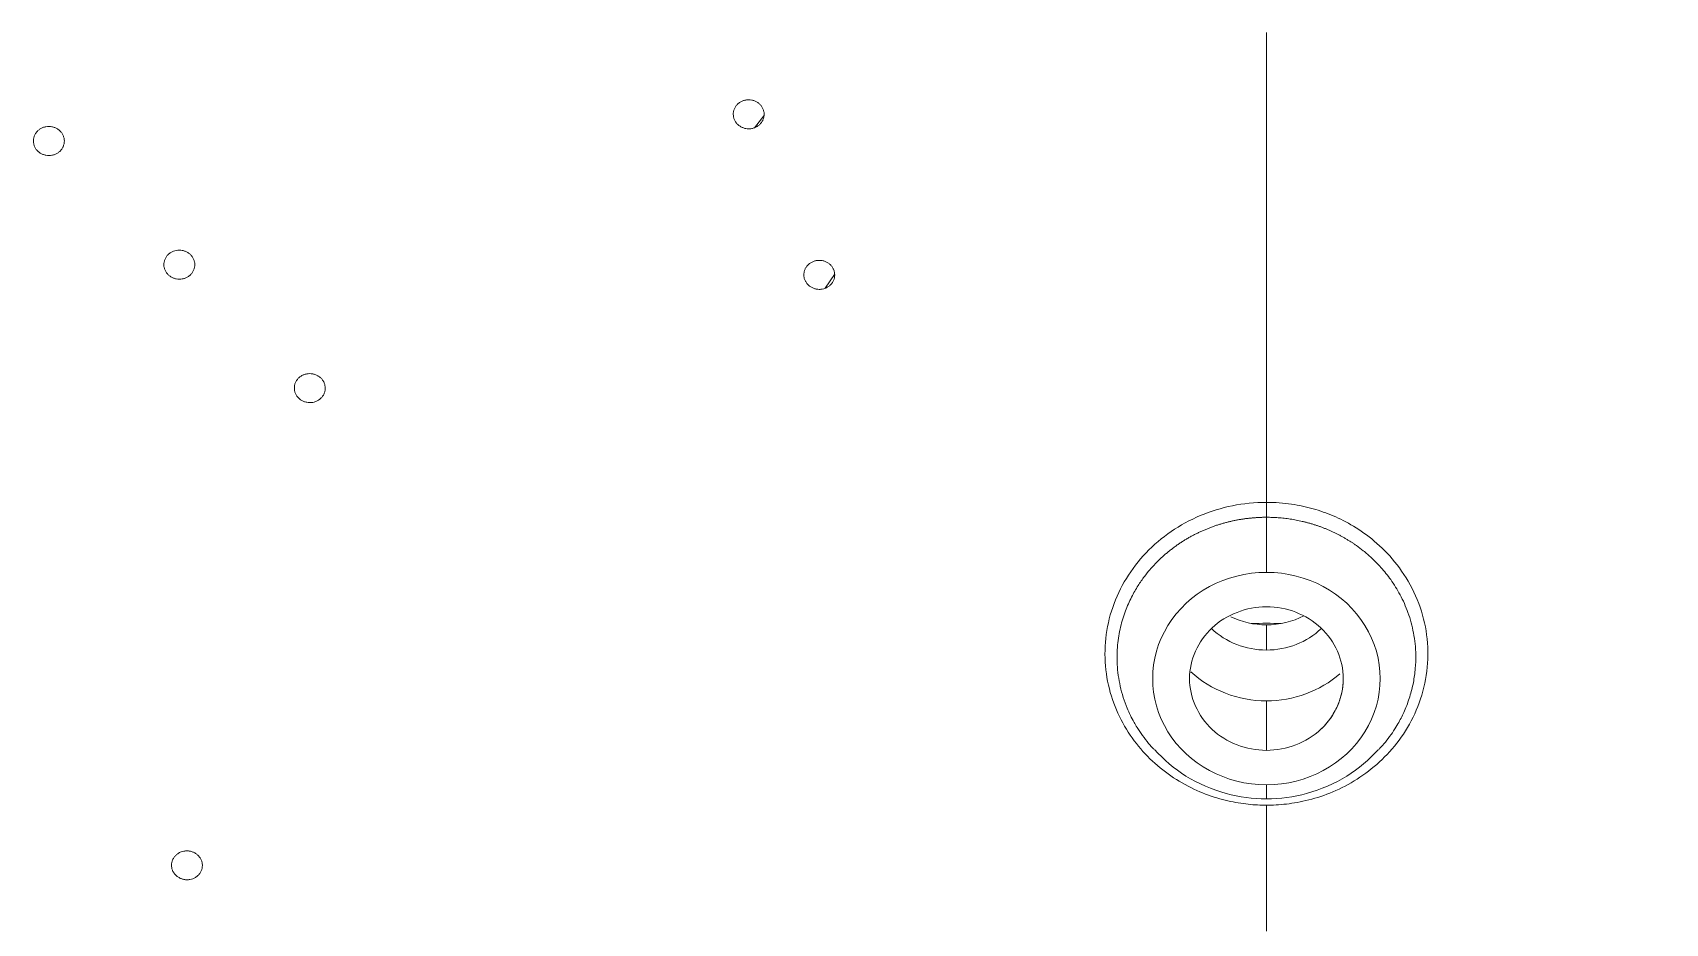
# Model space of a CAD drawing. Extents: x 1168 to 2296, y 0 to 827.
# Drawn here: x 1676.62 to 1703.17, y 543.86 to 558.34 of the extents above; entities that cross this region are included whole.
import ezdxf

# ---------------------------------------------------------------- set-up
doc = ezdxf.new("R2010")
doc.units = 0
doc.header["$LTSCALE"] = 10
doc.header["$MEASUREMENT"] = 0
doc.layers.add('1', color=7, linetype='CONTINUOUS')

msp = doc.modelspace()

# ---------------------------------------------------------------- linework, layer by layer
at = {"layer": '1', "color": 7, "linetype": 'Continuous', "lineweight": 13}
for p, q in [((1696.685, 550.702), (1696.685, 558.339)), ((1696.685, 548.3), (1696.685, 548.711)), ((1696.685, 543.857), (1696.685, 545.778)), ((1696.685, 543.728), (1696.685, 543.857))]:
    msp.add_line(p, q, dxfattribs=at)
at = {"layer": '1', "color": 7, "linetype": 'Continuous', "lineweight": 18}
for p, q in [((1688.362, 556.793), (1688.514, 556.989)), ((1689.51, 554.182), (1689.662, 554.405)), ((1696.685, 550.459), (1696.685, 550.702)), ((1696.685, 549.564), (1696.685, 550.459)), ((1696.685, 546.67), (1696.685, 547.474)), ((1696.685, 546.11), (1696.685, 545.88))]:
    msp.add_line(p, q, dxfattribs=at)
for centre, major_axis, start_param, end_param in [((1696.685, 538.042), (57.67, 0), 5.498085, 8.635877), ((1696.685, 538.026), (57.518, 0), 5.498085, 10.209879), ((1696.685, 547.837), (1.85, 0), 1.570796, 4.712389), ((1696.685, 547.837), (-1.85, 0), 1.570796, 4.712389), ((1696.685, 549.897), (-1.271, 0), 1.095631, 1.570796), ((1696.685, 547.837), (-1.25, 0), 3.926991, 4.712389), ((1696.685, 549.897), (-1.271, 0), 1.570796, 2.070457), ((1696.685, 549.467), (-1.25, 0), 0.775728, 1.570796), ((1696.685, 540.954), (-8.335, 0), 4.68342, 4.741358), ((1696.685, 549.467), (-1.25, 0), 1.570796, 2.368123), ((1696.685, 547.837), (-1.25, 0), 3.141593, 3.926991), ((1696.685, 547.837), (-1.25, 0), 2.356195, 3.141593)]:
    msp.add_ellipse(centre, major_axis=major_axis, ratio=0.93358, start_param=start_param, end_param=end_param, dxfattribs=at)
at = {"layer": '1', "color": 7, "linetype": 'Continuous', "lineweight": 13}
for centre, major_axis, start_param, end_param in [((1696.685, 537.844), (57.048, 0), 5.498085, 10.209879), ((1696.685, 537.824), (56.129, 0), 5.397226, 10.310738), ((1696.685, 537.907), (55.427, 0), 5.397283, 10.31068), ((1696.685, 538.436), (-51, 0), 4.712389, 7.625054), ((1696.685, 538.436), (-51, 0), 1.799723, 4.712389)]:
    msp.add_ellipse(centre, major_axis=major_axis, ratio=0.93358, start_param=start_param, end_param=end_param, dxfattribs=at)
at = {"layer": '1', "color": 7, "linetype": 'Continuous', "lineweight": 18}
for points, knots in [([(1637.796, 552.575), (1638.053, 554.279), (1638.756, 557.76), (1640.08, 562.037), (1641.095, 564.594), (1641.816, 566.282), (1642.199, 567.117), (1644.224, 571.249), (1646.684, 575.194), (1649.629, 578.813), (1650.844, 580.232), (1651.471, 580.928), (1653.404, 582.971), (1656.126, 585.576), (1659.852, 588.507), (1662.218, 590.106), (1663.822, 591.135), (1664.638, 591.63), (1668.781, 594.015), (1673.175, 596.018), (1677.777, 597.499), (1679.632, 598.049), (1680.567, 598.302), (1683.39, 598.998), (1687.204, 599.752), (1692.046, 600.255), (1694.965, 600.357), (1696.911, 600.38), (1697.885, 600.369), (1702.748, 600.202), (1707.594, 599.588), (1712.301, 598.432), (1714.171, 597.926), (1715.099, 597.652), (1717.86, 596.765), (1721.479, 595.414), (1725.805, 593.32), (1728.292, 591.89), (1729.924, 590.9), (1730.726, 590.386), (1734.67, 587.724), (1738.333, 584.7), (1741.559, 581.296), (1742.812, 579.906), (1743.421, 579.196), (1745.188, 577.026), (1747.393, 574.025), (1749.743, 570.04), (1750.96, 567.561), (1751.726, 565.891), (1752.088, 565.047), (1753.782, 560.788), (1754.879, 556.898), (1755.518, 552.941), (1755.573, 552.576)], [0, 0, 0, 0, 0.032488, 0.066794, 0.083947, 0.083947, 0.1011, 0.1011, 0.169711, 0.186864, 0.186864, 0.204017, 0.204017, 0.238323, 0.272629, 0.289782, 0.289782, 0.306935, 0.306935, 0.375547, 0.3927, 0.3927, 0.409853, 0.409853, 0.444159, 0.478464, 0.495617, 0.495617, 0.51277, 0.51277, 0.581382, 0.598535, 0.598535, 0.615688, 0.615688, 0.649994, 0.6843, 0.701453, 0.701453, 0.718606, 0.718606, 0.787218, 0.804371, 0.804371, 0.821524, 0.821524, 0.855829, 0.890135, 0.907288, 0.907288, 0.924441, 0.924441, 0.993053, 1, 1, 1, 1]), ([(1755.422, 553.477), (1755.408, 553.561), (1755.286, 554.253), (1755.003, 555.709), (1754.47, 557.983), (1753.715, 560.637), (1752.727, 563.495), (1751.531, 566.391), (1749.707, 570.162), (1747.007, 574.69), (1743.786, 578.911), (1740.919, 582.068), (1738.642, 584.309), (1736.346, 586.331), (1734.178, 588.053), (1732.285, 589.427), (1730.721, 590.48), (1729.512, 591.245), (1728.564, 591.818), (1727.641, 592.357), (1726.496, 592.997), (1724.99, 593.791), (1722.671, 594.922), (1719.494, 596.282), (1715.415, 597.715), (1710.884, 598.946), (1705.91, 599.889), (1701.243, 600.381), (1697.006, 600.525), (1693.293, 600.438), (1689.526, 600.124), (1685.521, 599.546), (1681.536, 598.703), (1677.757, 597.633), (1674.712, 596.575), (1672.323, 595.618), (1670.513, 594.818), (1669.043, 594.117), (1667.739, 593.457), (1666.431, 592.755), (1664.964, 591.92), (1663.151, 590.814), (1660.916, 589.325), (1658.264, 587.355), (1655.341, 584.896), (1652.23, 581.883), (1649.121, 578.343), (1646.258, 574.444), (1643.809, 570.417), (1641.818, 566.422), (1640.247, 562.506), (1639.056, 558.71), (1638.29, 555.519), (1637.965, 553.593), (1637.864, 552.894)], [0, 0, 0, 0, 0.001588, 0.013126, 0.027789, 0.04558, 0.065218, 0.084873, 0.104532, 0.143846, 0.183174, 0.202849, 0.222528, 0.241892, 0.258858, 0.273049, 0.284465, 0.293107, 0.298976, 0.304539, 0.312444, 0.322691, 0.335281, 0.358941, 0.384767, 0.412706, 0.442761, 0.474929, 0.496111, 0.51812, 0.540956, 0.563325, 0.590147, 0.613541, 0.633505, 0.647888, 0.659751, 0.669092, 0.677224, 0.686109, 0.695892, 0.707751, 0.724579, 0.744632, 0.76791, 0.794412, 0.824139, 0.854874, 0.884154, 0.911977, 0.938344, 0.963257, 0.986713, 1, 1, 1, 1]), ([(1688.362, 556.793), (1688.346, 556.787), (1688.331, 556.783), (1688.307, 556.778), (1688.298, 556.777), (1688.282, 556.776), (1688.274, 556.776), (1688.249, 556.776), (1688.233, 556.777), (1688.2, 556.783), (1688.184, 556.788), (1688.154, 556.8), (1688.14, 556.807), (1688.119, 556.82), (1688.113, 556.825), (1688.1, 556.835), (1688.088, 556.845), (1688.077, 556.856), (1688.066, 556.868), (1688.061, 556.875), (1688.047, 556.894), (1688.04, 556.908), (1688.03, 556.929), (1688.028, 556.936), (1688.023, 556.951), (1688.021, 556.959), (1688.016, 556.981), (1688.015, 556.997), (1688.015, 557.02), (1688.015, 557.028), (1688.016, 557.043), (1688.018, 557.051), (1688.022, 557.074), (1688.027, 557.088), (1688.036, 557.11), (1688.04, 557.117), (1688.048, 557.13), (1688.056, 557.144), (1688.066, 557.156), (1688.077, 557.168), (1688.082, 557.174), (1688.1, 557.19), (1688.112, 557.2), (1688.139, 557.217), (1688.154, 557.225), (1688.169, 557.23)], [0, 0, 0, 0, 0.0625, 0.0625, 0.09375, 0.09375, 0.125, 0.125, 0.1875, 0.1875, 0.25, 0.25, 0.3125, 0.3125, 0.34375, 0.34375, 0.375, 0.40625, 0.40625, 0.4375, 0.4375, 0.5, 0.5, 0.53125, 0.53125, 0.5625, 0.5625, 0.625, 0.625, 0.65625, 0.65625, 0.6875, 0.6875, 0.75, 0.75, 0.78125, 0.78125, 0.8125, 0.84375, 0.84375, 0.875, 0.875, 0.9375, 0.9375, 1, 1, 1, 1]), ([(1688.169, 557.23), (1688.185, 557.236), (1688.2, 557.241), (1688.225, 557.245), (1688.233, 557.246), (1688.249, 557.248), (1688.257, 557.248), (1688.282, 557.248), (1688.298, 557.246), (1688.331, 557.24), (1688.347, 557.236), (1688.377, 557.224), (1688.391, 557.217), (1688.412, 557.204), (1688.418, 557.199), (1688.431, 557.189), (1688.443, 557.179), (1688.454, 557.167), (1688.465, 557.155), (1688.47, 557.149), (1688.484, 557.13), (1688.491, 557.116), (1688.501, 557.095), (1688.504, 557.087), (1688.508, 557.072), (1688.51, 557.065), (1688.515, 557.042), (1688.517, 557.027), (1688.517, 557.003), (1688.516, 556.996), (1688.515, 556.98), (1688.513, 556.973), (1688.509, 556.95), (1688.504, 556.935), (1688.495, 556.914), (1688.491, 556.907), (1688.483, 556.893), (1688.475, 556.88), (1688.465, 556.868), (1688.455, 556.856), (1688.449, 556.85), (1688.431, 556.833), (1688.419, 556.824), (1688.392, 556.806), (1688.377, 556.799), (1688.362, 556.793)], [0, 0, 0, 0, 0.0625, 0.0625, 0.09375, 0.09375, 0.125, 0.125, 0.1875, 0.1875, 0.25, 0.25, 0.3125, 0.3125, 0.34375, 0.34375, 0.375, 0.40625, 0.40625, 0.4375, 0.4375, 0.5, 0.5, 0.53125, 0.53125, 0.5625, 0.5625, 0.625, 0.625, 0.65625, 0.65625, 0.6875, 0.6875, 0.75, 0.75, 0.78125, 0.78125, 0.8125, 0.84375, 0.84375, 0.875, 0.875, 0.9375, 0.9375, 1, 1, 1, 1]), ([(1676.707, 556.746), (1676.719, 556.757), (1676.732, 556.766), (1676.752, 556.779), (1676.759, 556.783), (1676.774, 556.79), (1676.781, 556.793), (1676.804, 556.802), (1676.82, 556.806), (1676.852, 556.812), (1676.869, 556.814), (1676.902, 556.814), (1676.918, 556.812), (1676.942, 556.807), (1676.95, 556.805), (1676.966, 556.801), (1676.981, 556.795), (1676.996, 556.789), (1677.011, 556.781), (1677.018, 556.777), (1677.039, 556.764), (1677.051, 556.754), (1677.069, 556.738), (1677.074, 556.732), (1677.085, 556.72), (1677.09, 556.714), (1677.103, 556.694), (1677.111, 556.681), (1677.12, 556.659), (1677.123, 556.652), (1677.128, 556.637), (1677.13, 556.629), (1677.135, 556.607), (1677.137, 556.591), (1677.137, 556.568), (1677.136, 556.56), (1677.135, 556.545), (1677.132, 556.529), (1677.128, 556.514), (1677.123, 556.5), (1677.12, 556.492), (1677.111, 556.471), (1677.103, 556.457), (1677.085, 556.432), (1677.075, 556.419), (1677.063, 556.408)], [0, 0, 0, 0, 0.0625, 0.0625, 0.09375, 0.09375, 0.125, 0.125, 0.1875, 0.1875, 0.25, 0.25, 0.3125, 0.3125, 0.34375, 0.34375, 0.375, 0.40625, 0.40625, 0.4375, 0.4375, 0.5, 0.5, 0.53125, 0.53125, 0.5625, 0.5625, 0.625, 0.625, 0.65625, 0.65625, 0.6875, 0.6875, 0.75, 0.75, 0.78125, 0.78125, 0.8125, 0.84375, 0.84375, 0.875, 0.875, 0.9375, 0.9375, 1, 1, 1, 1]), ([(1677.063, 556.408), (1677.051, 556.398), (1677.038, 556.388), (1677.018, 556.375), (1677.011, 556.371), (1676.996, 556.364), (1676.989, 556.361), (1676.966, 556.352), (1676.95, 556.348), (1676.918, 556.342), (1676.901, 556.34), (1676.869, 556.34), (1676.852, 556.342), (1676.828, 556.347), (1676.82, 556.349), (1676.804, 556.354), (1676.789, 556.359), (1676.774, 556.366), (1676.759, 556.373), (1676.752, 556.377), (1676.731, 556.39), (1676.719, 556.4), (1676.701, 556.416), (1676.696, 556.422), (1676.685, 556.434), (1676.68, 556.44), (1676.667, 556.46), (1676.659, 556.474), (1676.65, 556.495), (1676.647, 556.503), (1676.642, 556.517), (1676.64, 556.525), (1676.635, 556.548), (1676.633, 556.563), (1676.633, 556.586), (1676.634, 556.594), (1676.636, 556.61), (1676.638, 556.625), (1676.642, 556.64), (1676.647, 556.655), (1676.65, 556.662), (1676.659, 556.683), (1676.667, 556.697), (1676.685, 556.723), (1676.696, 556.735), (1676.707, 556.746)], [0, 0, 0, 0, 0.0625, 0.0625, 0.09375, 0.09375, 0.125, 0.125, 0.1875, 0.1875, 0.25, 0.25, 0.3125, 0.3125, 0.34375, 0.34375, 0.375, 0.40625, 0.40625, 0.4375, 0.4375, 0.5, 0.5, 0.53125, 0.53125, 0.5625, 0.5625, 0.625, 0.625, 0.65625, 0.65625, 0.6875, 0.6875, 0.75, 0.75, 0.78125, 0.78125, 0.8125, 0.84375, 0.84375, 0.875, 0.875, 0.9375, 0.9375, 1, 1, 1, 1]), ([(1679.184, 554.398), (1679.172, 554.387), (1679.16, 554.378), (1679.139, 554.365), (1679.132, 554.361), (1679.118, 554.354), (1679.11, 554.351), (1679.087, 554.342), (1679.072, 554.337), (1679.039, 554.332), (1679.023, 554.33), (1678.99, 554.33), (1678.974, 554.332), (1678.949, 554.337), (1678.941, 554.339), (1678.926, 554.343), (1678.91, 554.349), (1678.895, 554.355), (1678.881, 554.363), (1678.874, 554.367), (1678.853, 554.38), (1678.84, 554.389), (1678.823, 554.406), (1678.817, 554.411), (1678.807, 554.424), (1678.802, 554.43), (1678.788, 554.449), (1678.781, 554.463), (1678.771, 554.485), (1678.768, 554.492), (1678.764, 554.507), (1678.762, 554.514), (1678.757, 554.537), (1678.755, 554.552), (1678.755, 554.576), (1678.755, 554.583), (1678.757, 554.599), (1678.76, 554.614), (1678.764, 554.629), (1678.768, 554.644), (1678.771, 554.651), (1678.781, 554.672), (1678.788, 554.686), (1678.807, 554.712), (1678.817, 554.724), (1678.829, 554.735)], [0, 0, 0, 0, 0.0625, 0.0625, 0.09375, 0.09375, 0.125, 0.125, 0.1875, 0.1875, 0.25, 0.25, 0.3125, 0.3125, 0.34375, 0.34375, 0.375, 0.40625, 0.40625, 0.4375, 0.4375, 0.5, 0.5, 0.53125, 0.53125, 0.5625, 0.5625, 0.625, 0.625, 0.65625, 0.65625, 0.6875, 0.6875, 0.75, 0.75, 0.78125, 0.78125, 0.8125, 0.84375, 0.84375, 0.875, 0.875, 0.9375, 0.9375, 1, 1, 1, 1]), ([(1678.829, 554.735), (1678.841, 554.746), (1678.853, 554.755), (1678.874, 554.768), (1678.881, 554.772), (1678.895, 554.779), (1678.903, 554.782), (1678.926, 554.791), (1678.941, 554.795), (1678.974, 554.801), (1678.99, 554.803), (1679.023, 554.803), (1679.039, 554.801), (1679.063, 554.796), (1679.071, 554.794), (1679.087, 554.79), (1679.103, 554.784), (1679.118, 554.778), (1679.132, 554.77), (1679.139, 554.766), (1679.16, 554.753), (1679.173, 554.744), (1679.19, 554.727), (1679.195, 554.721), (1679.206, 554.709), (1679.211, 554.703), (1679.224, 554.684), (1679.232, 554.67), (1679.242, 554.648), (1679.244, 554.641), (1679.249, 554.626), (1679.251, 554.619), (1679.256, 554.596), (1679.258, 554.581), (1679.258, 554.557), (1679.257, 554.55), (1679.256, 554.534), (1679.253, 554.519), (1679.249, 554.504), (1679.244, 554.489), (1679.242, 554.482), (1679.232, 554.461), (1679.224, 554.447), (1679.206, 554.421), (1679.196, 554.409), (1679.184, 554.398)], [0, 0, 0, 0, 0.0625, 0.0625, 0.09375, 0.09375, 0.125, 0.125, 0.1875, 0.1875, 0.25, 0.25, 0.3125, 0.3125, 0.34375, 0.34375, 0.375, 0.40625, 0.40625, 0.4375, 0.4375, 0.5, 0.5, 0.53125, 0.53125, 0.5625, 0.5625, 0.625, 0.625, 0.65625, 0.65625, 0.6875, 0.6875, 0.75, 0.75, 0.78125, 0.78125, 0.8125, 0.84375, 0.84375, 0.875, 0.875, 0.9375, 0.9375, 1, 1, 1, 1]), ([(1689.51, 554.182), (1689.494, 554.177), (1689.479, 554.172), (1689.455, 554.168), (1689.446, 554.167), (1689.43, 554.165), (1689.422, 554.165), (1689.397, 554.165), (1689.381, 554.167), (1689.349, 554.173), (1689.333, 554.177), (1689.302, 554.189), (1689.288, 554.196), (1689.268, 554.209), (1689.261, 554.214), (1689.248, 554.224), (1689.236, 554.234), (1689.225, 554.246), (1689.215, 554.258), (1689.21, 554.264), (1689.196, 554.283), (1689.188, 554.297), (1689.179, 554.318), (1689.176, 554.325), (1689.171, 554.34), (1689.169, 554.348), (1689.164, 554.37), (1689.163, 554.386), (1689.163, 554.409), (1689.163, 554.417), (1689.165, 554.432), (1689.166, 554.44), (1689.171, 554.462), (1689.175, 554.477), (1689.185, 554.499), (1689.188, 554.506), (1689.196, 554.519), (1689.205, 554.532), (1689.214, 554.545), (1689.225, 554.557), (1689.23, 554.562), (1689.248, 554.579), (1689.26, 554.589), (1689.288, 554.606), (1689.302, 554.613), (1689.318, 554.619)], [0, 0, 0, 0, 0.0625, 0.0625, 0.09375, 0.09375, 0.125, 0.125, 0.1875, 0.1875, 0.25, 0.25, 0.3125, 0.3125, 0.34375, 0.34375, 0.375, 0.40625, 0.40625, 0.4375, 0.4375, 0.5, 0.5, 0.53125, 0.53125, 0.5625, 0.5625, 0.625, 0.625, 0.65625, 0.65625, 0.6875, 0.6875, 0.75, 0.75, 0.78125, 0.78125, 0.8125, 0.84375, 0.84375, 0.875, 0.875, 0.9375, 0.9375, 1, 1, 1, 1]), ([(1689.318, 554.619), (1689.333, 554.625), (1689.349, 554.629), (1689.373, 554.634), (1689.381, 554.635), (1689.397, 554.636), (1689.405, 554.637), (1689.43, 554.636), (1689.446, 554.635), (1689.479, 554.629), (1689.495, 554.625), (1689.525, 554.613), (1689.539, 554.605), (1689.56, 554.592), (1689.566, 554.588), (1689.579, 554.578), (1689.591, 554.567), (1689.602, 554.556), (1689.613, 554.544), (1689.618, 554.538), (1689.632, 554.518), (1689.639, 554.505), (1689.649, 554.484), (1689.651, 554.476), (1689.656, 554.461), (1689.658, 554.454), (1689.663, 554.431), (1689.664, 554.416), (1689.664, 554.393), (1689.664, 554.385), (1689.663, 554.369), (1689.661, 554.362), (1689.657, 554.339), (1689.652, 554.324), (1689.643, 554.303), (1689.639, 554.296), (1689.631, 554.282), (1689.623, 554.269), (1689.613, 554.257), (1689.602, 554.245), (1689.597, 554.239), (1689.579, 554.223), (1689.567, 554.213), (1689.54, 554.196), (1689.525, 554.188), (1689.51, 554.182)], [0, 0, 0, 0, 0.0625, 0.0625, 0.09375, 0.09375, 0.125, 0.125, 0.1875, 0.1875, 0.25, 0.25, 0.3125, 0.3125, 0.34375, 0.34375, 0.375, 0.40625, 0.40625, 0.4375, 0.4375, 0.5, 0.5, 0.53125, 0.53125, 0.5625, 0.5625, 0.625, 0.625, 0.65625, 0.65625, 0.6875, 0.6875, 0.75, 0.75, 0.78125, 0.78125, 0.8125, 0.84375, 0.84375, 0.875, 0.875, 0.9375, 0.9375, 1, 1, 1, 1]), ([(1680.95, 552.727), (1680.962, 552.738), (1680.975, 552.748), (1680.995, 552.76), (1681.002, 552.764), (1681.017, 552.771), (1681.024, 552.775), (1681.047, 552.783), (1681.063, 552.788), (1681.095, 552.794), (1681.112, 552.795), (1681.144, 552.795), (1681.161, 552.794), (1681.185, 552.789), (1681.193, 552.787), (1681.209, 552.782), (1681.224, 552.777), (1681.239, 552.77), (1681.253, 552.763), (1681.26, 552.759), (1681.281, 552.746), (1681.294, 552.736), (1681.311, 552.72), (1681.317, 552.714), (1681.327, 552.702), (1681.332, 552.696), (1681.346, 552.676), (1681.353, 552.663), (1681.363, 552.641), (1681.366, 552.634), (1681.37, 552.619), (1681.372, 552.612), (1681.377, 552.589), (1681.379, 552.574), (1681.379, 552.55), (1681.379, 552.543), (1681.377, 552.527), (1681.375, 552.512), (1681.37, 552.497), (1681.366, 552.482), (1681.363, 552.475), (1681.353, 552.454), (1681.346, 552.44), (1681.328, 552.414), (1681.317, 552.402), (1681.305, 552.391)], [0, 0, 0, 0, 0.0625, 0.0625, 0.09375, 0.09375, 0.125, 0.125, 0.1875, 0.1875, 0.25, 0.25, 0.3125, 0.3125, 0.34375, 0.34375, 0.375, 0.40625, 0.40625, 0.4375, 0.4375, 0.5, 0.5, 0.53125, 0.53125, 0.5625, 0.5625, 0.625, 0.625, 0.65625, 0.65625, 0.6875, 0.6875, 0.75, 0.75, 0.78125, 0.78125, 0.8125, 0.84375, 0.84375, 0.875, 0.875, 0.9375, 0.9375, 1, 1, 1, 1]), ([(1681.305, 552.391), (1681.294, 552.38), (1681.281, 552.371), (1681.261, 552.358), (1681.253, 552.354), (1681.239, 552.347), (1681.231, 552.344), (1681.209, 552.335), (1681.193, 552.331), (1681.161, 552.325), (1681.144, 552.323), (1681.111, 552.323), (1681.095, 552.325), (1681.071, 552.33), (1681.063, 552.332), (1681.047, 552.336), (1681.032, 552.342), (1681.017, 552.348), (1681.002, 552.356), (1680.995, 552.36), (1680.975, 552.373), (1680.962, 552.382), (1680.945, 552.399), (1680.939, 552.404), (1680.929, 552.416), (1680.924, 552.423), (1680.91, 552.442), (1680.902, 552.456), (1680.893, 552.477), (1680.89, 552.485), (1680.885, 552.499), (1680.883, 552.507), (1680.878, 552.53), (1680.877, 552.545), (1680.877, 552.568), (1680.877, 552.576), (1680.879, 552.591), (1680.881, 552.606), (1680.885, 552.621), (1680.89, 552.636), (1680.893, 552.644), (1680.902, 552.665), (1680.91, 552.678), (1680.928, 552.704), (1680.939, 552.716), (1680.95, 552.727)], [0, 0, 0, 0, 0.0625, 0.0625, 0.09375, 0.09375, 0.125, 0.125, 0.1875, 0.1875, 0.25, 0.25, 0.3125, 0.3125, 0.34375, 0.34375, 0.375, 0.40625, 0.40625, 0.4375, 0.4375, 0.5, 0.5, 0.53125, 0.53125, 0.5625, 0.5625, 0.625, 0.625, 0.65625, 0.65625, 0.6875, 0.6875, 0.75, 0.75, 0.78125, 0.78125, 0.8125, 0.84375, 0.84375, 0.875, 0.875, 0.9375, 0.9375, 1, 1, 1, 1]), ([(1697.935, 547.837), (1697.935, 547.798), (1697.933, 547.76), (1697.925, 547.686), (1697.919, 547.649), (1697.903, 547.575), (1697.893, 547.538), (1697.875, 547.484), (1697.869, 547.466), (1697.855, 547.43), (1697.848, 547.412), (1697.824, 547.359), (1697.789, 547.29), (1697.748, 547.224), (1697.714, 547.175), (1697.702, 547.159), (1697.678, 547.128), (1697.665, 547.113), (1697.626, 547.068), (1697.598, 547.039), (1697.569, 547.012)], [0, 0, 0, 0, 0.125, 0.125, 0.25, 0.25, 0.375, 0.375, 0.4375, 0.4375, 0.5, 0.5, 0.625, 0.75, 0.75, 0.8125, 0.8125, 0.875, 0.875, 1, 1, 1, 1]), ([(1694.533, 547.125), (1694.549, 547.097), (1694.619, 546.978), (1694.725, 546.83), (1694.824, 546.717), (1694.853, 546.687)], [0, 0, 0, 0, 0.176098, 0.769539, 1, 1, 1, 1]), ([(1698.517, 546.687), (1698.544, 546.715), (1698.637, 546.821), (1698.744, 546.968), (1698.817, 547.09), (1698.837, 547.125)], [0, 0, 0, 0, 0.214293, 0.775233, 1, 1, 1, 1]), ([(1694.863, 546.685), (1695.017, 546.514), (1695.364, 546.219), (1696.01, 545.942), (1696.459, 545.882), (1696.685, 545.88)], [0, 0, 0, 0, 0.329509, 0.677778, 1, 1, 1, 1]), ([(1696.685, 545.88), (1696.911, 545.882), (1697.36, 545.942), (1698.006, 546.219), (1698.354, 546.514), (1698.507, 546.685)], [0, 0, 0, 0, 0.322201, 0.670446, 1, 1, 1, 1]), ([(1679.362, 544.709), (1679.356, 544.695), (1679.348, 544.681), (1679.334, 544.662), (1679.329, 544.656), (1679.319, 544.644), (1679.313, 544.639), (1679.296, 544.622), (1679.283, 544.613), (1679.256, 544.596), (1679.242, 544.588), (1679.211, 544.577), (1679.196, 544.573), (1679.171, 544.568), (1679.163, 544.567), (1679.147, 544.566), (1679.13, 544.565), (1679.114, 544.566), (1679.098, 544.568), (1679.09, 544.569), (1679.065, 544.573), (1679.05, 544.578), (1679.027, 544.587), (1679.02, 544.59), (1679.005, 544.598), (1678.998, 544.602), (1678.977, 544.615), (1678.965, 544.624), (1678.947, 544.641), (1678.942, 544.647), (1678.931, 544.659), (1678.926, 544.665), (1678.913, 544.684), (1678.905, 544.697), (1678.895, 544.719), (1678.893, 544.726), (1678.888, 544.741), (1678.884, 544.756), (1678.882, 544.771), (1678.88, 544.787), (1678.88, 544.794), (1678.88, 544.817), (1678.881, 544.833), (1678.887, 544.863), (1678.892, 544.878), (1678.898, 544.892)], [0, 0, 0, 0, 0.0625, 0.0625, 0.09375, 0.09375, 0.125, 0.125, 0.1875, 0.1875, 0.25, 0.25, 0.3125, 0.3125, 0.34375, 0.34375, 0.375, 0.40625, 0.40625, 0.4375, 0.4375, 0.5, 0.5, 0.53125, 0.53125, 0.5625, 0.5625, 0.625, 0.625, 0.65625, 0.65625, 0.6875, 0.6875, 0.75, 0.75, 0.78125, 0.78125, 0.8125, 0.84375, 0.84375, 0.875, 0.875, 0.9375, 0.9375, 1, 1, 1, 1]), ([(1678.898, 544.892), (1678.905, 544.906), (1678.913, 544.92), (1678.926, 544.939), (1678.931, 544.945), (1678.942, 544.957), (1678.947, 544.962), (1678.965, 544.979), (1678.977, 544.988), (1679.005, 545.005), (1679.019, 545.013), (1679.049, 545.024), (1679.065, 545.028), (1679.089, 545.033), (1679.098, 545.034), (1679.114, 545.035), (1679.13, 545.036), (1679.147, 545.035), (1679.163, 545.033), (1679.171, 545.032), (1679.195, 545.028), (1679.211, 545.023), (1679.234, 545.014), (1679.241, 545.011), (1679.256, 545.004), (1679.263, 544.999), (1679.283, 544.986), (1679.296, 544.977), (1679.313, 544.96), (1679.319, 544.954), (1679.329, 544.942), (1679.334, 544.936), (1679.348, 544.917), (1679.356, 544.904), (1679.365, 544.882), (1679.368, 544.875), (1679.373, 544.86), (1679.377, 544.845), (1679.379, 544.83), (1679.381, 544.815), (1679.381, 544.807), (1679.381, 544.784), (1679.38, 544.768), (1679.373, 544.738), (1679.369, 544.723), (1679.362, 544.709)], [0, 0, 0, 0, 0.0625, 0.0625, 0.09375, 0.09375, 0.125, 0.125, 0.1875, 0.1875, 0.25, 0.25, 0.3125, 0.3125, 0.34375, 0.34375, 0.375, 0.40625, 0.40625, 0.4375, 0.4375, 0.5, 0.5, 0.53125, 0.53125, 0.5625, 0.5625, 0.625, 0.625, 0.65625, 0.65625, 0.6875, 0.6875, 0.75, 0.75, 0.78125, 0.78125, 0.8125, 0.84375, 0.84375, 0.875, 0.875, 0.9375, 0.9375, 1, 1, 1, 1])]:
    msp.add_open_spline(points, degree=3, knots=knots, dxfattribs=at)
at = {"layer": '1', "color": 7, "linetype": 'Continuous', "lineweight": 13}
for points, knots in [([(1756.322, 547.55), (1755.574, 551.917), (1752.651, 561.561), (1744.019, 574.98), (1730.699, 586.235), (1714.456, 593.4), (1696.685, 595.859), (1678.914, 593.4), (1662.67, 586.235), (1649.351, 574.98), (1640.537, 561.28), (1637.608, 551.286), (1636.891, 546.585)], [0, 0, 0, 0, 0.082805, 0.186343, 0.289882, 0.39342, 0.496959, 0.600497, 0.704035, 0.807574, 0.911112, 1, 1, 1, 1]), ([(1739.245, 498.734), (1739.257, 498.745), (1739.297, 498.783), (1739.382, 498.862), (1739.514, 498.988), (1739.695, 499.16), (1739.923, 499.379), (1740.198, 499.646), (1740.517, 499.962), (1740.882, 500.327), (1741.289, 500.744), (1741.738, 501.212), (1742.226, 501.734), (1742.752, 502.311), (1743.313, 502.945), (1743.907, 503.637), (1744.531, 504.389), (1745.182, 505.203), (1745.856, 506.081), (1746.552, 507.024), (1747.264, 508.035), (1747.988, 509.115), (1748.721, 510.266), (1749.458, 511.489), (1750.192, 512.787), (1750.92, 514.161), (1751.635, 515.611), (1752.333, 517.14), (1753.005, 518.748), (1753.647, 520.436), (1754.251, 522.204), (1754.81, 524.051), (1755.317, 525.979), (1755.762, 527.985), (1756.139, 530.07), (1756.438, 532.23), (1756.653, 534.464), (1756.773, 536.769), (1756.792, 539.142), (1756.7, 541.577), (1756.487, 544.071), (1756.145, 546.617), (1755.665, 549.209), (1755.039, 551.84), (1754.259, 554.502), (1753.317, 557.187), (1752.329, 559.582), (1751.345, 561.687), (1750.412, 563.504), (1749.396, 565.312), (1748.295, 567.108), (1747.108, 568.889), (1745.834, 570.65), (1744.471, 572.386), (1743.019, 574.093), (1741.477, 575.767), (1739.845, 577.402), (1738.124, 578.995), (1736.312, 580.54), (1734.412, 582.032), (1732.424, 583.467), (1730.349, 584.838), (1728.188, 586.14), (1725.944, 587.367), (1723.618, 588.515), (1721.214, 589.579), (1718.734, 590.553), (1716.183, 591.432), (1713.563, 592.209), (1710.879, 592.88), (1708.135, 593.439), (1705.337, 593.882), (1702.49, 594.205), (1699.601, 594.402), (1696.187, 594.48), (1692.263, 594.344), (1687.865, 593.889), (1683.515, 593.134), (1679.236, 592.083), (1675.051, 590.739), (1670.984, 589.112), (1667.055, 587.211), (1663.287, 585.046), (1659.7, 582.627), (1656.313, 579.968), (1653.144, 577.085), (1650.21, 573.992), (1647.53, 570.706), (1645.115, 567.244), (1642.978, 563.627), (1640.926, 559.456), (1639.1, 554.7), (1637.661, 549.356), (1636.788, 543.905), (1636.494, 538.401), (1636.777, 532.897), (1637.593, 527.71), (1638.786, 523.105), (1640.114, 519.299), (1641.425, 516.23), (1642.593, 513.864), (1643.791, 511.674), (1645.041, 509.612), (1646.37, 507.638), (1647.455, 506.153), (1648.304, 505.056), (1649.01, 504.181), (1649.684, 503.377), (1650.388, 502.568), (1651.001, 501.891), (1651.501, 501.353), (1651.871, 500.963), (1652.223, 500.599), (1652.555, 500.26), (1652.868, 499.947), (1653.16, 499.658), (1653.432, 499.393), (1653.682, 499.152), (1653.91, 498.935), (1654.056, 498.798), (1654.124, 498.733)], [0, 0, 0, 0, 0.000179, 0.000603, 0.00127, 0.002183, 0.00334, 0.004741, 0.006386, 0.008277, 0.010411, 0.01279, 0.015413, 0.018281, 0.021393, 0.02475, 0.028351, 0.032196, 0.036286, 0.04062, 0.045199, 0.050022, 0.055089, 0.060401, 0.065958, 0.071758, 0.077804, 0.084093, 0.090627, 0.097406, 0.104428, 0.111695, 0.119206, 0.126961, 0.134961, 0.143206, 0.151695, 0.160428, 0.169406, 0.178628, 0.188094, 0.197805, 0.20776, 0.21796, 0.228404, 0.239092, 0.250024, 0.257544, 0.265167, 0.272896, 0.280729, 0.288666, 0.296708, 0.304854, 0.313104, 0.321459, 0.329918, 0.338482, 0.34715, 0.355923, 0.3648, 0.373782, 0.382867, 0.392057, 0.401352, 0.410752, 0.420256, 0.429863, 0.439576, 0.449392, 0.459314, 0.46934, 0.47947, 0.489704, 0.500043, 0.515667, 0.531291, 0.546915, 0.562538, 0.578162, 0.593786, 0.60941, 0.625034, 0.640657, 0.656282, 0.671906, 0.68753, 0.703153, 0.718778, 0.734402, 0.750026, 0.770854, 0.791682, 0.81251, 0.833338, 0.854167, 0.874994, 0.892773, 0.907913, 0.920413, 0.930274, 0.937493, 0.948337, 0.95716, 0.963963, 0.968745, 0.972532, 0.976398, 0.980345, 0.984372, 0.986462, 0.988435, 0.990291, 0.99203, 0.993651, 0.995155, 0.996542, 0.997812, 0.998965, 1, 1, 1, 1]), ([(1654.672, 498.916), (1654.657, 498.93), (1654.611, 498.974), (1654.455, 499.122), (1654.346, 499.225), (1654.067, 499.494), (1653.896, 499.659), (1653.497, 500.053), (1653.268, 500.281), (1652.754, 500.804), (1652.469, 501.098), (1651.848, 501.755), (1651.512, 502.119), (1650.794, 502.919), (1650.412, 503.355), (1649.61, 504.307), (1649.189, 504.822), (1648.317, 505.934), (1647.867, 506.532), (1646.944, 507.816), (1646.473, 508.502), (1645.519, 509.966), (1645.038, 510.744), (1644.077, 512.397), (1643.597, 513.271), (1642.655, 515.121), (1642.191, 516.095), (1641.296, 518.147), (1640.865, 519.224), (1640.05, 521.482), (1639.667, 522.662), (1638.97, 525.127), (1638.655, 526.412), (1638.115, 529.081), (1637.89, 530.467), (1637.549, 533.333), (1637.434, 534.815), (1637.334, 537.865), (1637.351, 539.434), (1637.538, 542.649), (1637.71, 544.294), (1638.231, 547.645), (1638.58, 549.351), (1639.478, 552.805), (1640.026, 554.552), (1641.341, 558.065), (1642.108, 559.83), (1643.881, 563.348), (1644.886, 565.102), (1647.146, 568.566), (1648.401, 570.276), (1651.171, 573.615), (1652.687, 575.243), (1655.98, 578.377), (1657.759, 579.883), (1660.619, 582.016), (1661.605, 582.706), (1663.64, 584.039), (1664.689, 584.681), (1667.93, 586.527), (1670.213, 587.65), (1675.002, 589.636), (1677.509, 590.498), (1682.712, 591.911), (1685.41, 592.462), (1689.566, 593.024), (1690.969, 593.168), (1693.096, 593.312), (1693.809, 593.349), (1694.884, 593.386), (1695.422, 593.399), (1696.052, 593.408), (1696.367, 593.41), (1696.525, 593.41), (1696.604, 593.41), (1696.644, 593.41), (1696.664, 593.41), (1696.673, 593.41), (1696.678, 593.41), (1696.681, 593.41), (1696.682, 593.41), (1696.683, 593.41), (1696.683, 593.41), (1702.504, 593.411), (1714.146, 591.801), (1730.106, 584.758), (1738.831, 577.384), (1746.222, 568.986), (1749.25, 564.276), (1753.713, 554.238), (1755.147, 548.91), (1756.299, 538.095), (1756.017, 532.607), (1753.758, 521.946), (1751.781, 516.773), (1747.677, 509.577), (1745.34, 506.121), (1742.614, 502.935), (1740.714, 500.877), (1739.722, 499.881), (1738.698, 498.916)], [0, 0, 0, 0, 0.015625, 0.015625, 0.03125, 0.03125, 0.046875, 0.046875, 0.0625, 0.0625, 0.078125, 0.078125, 0.09375, 0.09375, 0.109375, 0.109375, 0.125, 0.125, 0.140625, 0.140625, 0.15625, 0.15625, 0.171875, 0.171875, 0.1875, 0.1875, 0.203125, 0.203125, 0.21875, 0.21875, 0.234375, 0.234375, 0.25, 0.25, 0.265625, 0.265625, 0.28125, 0.28125, 0.296875, 0.296875, 0.3125, 0.3125, 0.328125, 0.328125, 0.34375, 0.34375, 0.359375, 0.359375, 0.375, 0.375, 0.390625, 0.390625, 0.40625, 0.40625, 0.421875, 0.421875, 0.429687, 0.429687, 0.4375, 0.4375, 0.453125, 0.453125, 0.46875, 0.46875, 0.484375, 0.484375, 0.492187, 0.492187, 0.496094, 0.496094, 0.498047, 0.499023, 0.499512, 0.499756, 0.499878, 0.499939, 0.499969, 0.499985, 0.499992, 0.499996, 0.499998, 0.499998, 0.5, 0.5, 0.5625, 0.625, 0.6875, 0.6875, 0.75, 0.75, 0.8125, 0.8125, 0.875, 0.875, 0.9375, 0.9375, 0.96875, 0.984375, 0.984375, 1, 1, 1, 1]), ([(1696.685, 592.494), (1696.643, 592.494), (1696.559, 592.494), (1696.433, 592.494), (1696.308, 592.493), (1696.182, 592.492), (1696.056, 592.491), (1695.931, 592.49), (1695.805, 592.488), (1695.679, 592.486), (1695.554, 592.484), (1695.428, 592.482), (1695.302, 592.479), (1695.177, 592.476), (1695.051, 592.473), (1694.926, 592.47), (1694.8, 592.466), (1694.674, 592.462), (1694.549, 592.458), (1694.423, 592.453), (1694.297, 592.449), (1694.172, 592.444), (1694.046, 592.439), (1693.921, 592.433), (1693.795, 592.427), (1693.669, 592.421), (1693.544, 592.415), (1693.418, 592.409), (1693.292, 592.402), (1693.167, 592.395), (1693.041, 592.388), (1692.916, 592.38), (1692.79, 592.373), (1692.664, 592.365), (1692.539, 592.356), (1692.413, 592.348), (1691.963, 592.317), (1691.191, 592.255), (1690.096, 592.149), (1689.004, 592.024), (1687.914, 591.879), (1686.828, 591.716), (1685.745, 591.533), (1684.666, 591.332), (1683.232, 591.038), (1681.452, 590.624), (1679.339, 590.052), (1677.249, 589.407), (1675.187, 588.688), (1673.155, 587.896), (1670.491, 586.748), (1667.249, 585.14), (1663.531, 582.943), (1659.996, 580.488), (1657.042, 578.094), (1654.6, 575.851), (1652.613, 573.834), (1650.428, 571.378), (1648.117, 568.421), (1646.056, 565.318), (1644.435, 562.501), (1643.178, 560.024), (1642.15, 557.704), (1641.316, 555.56), (1640.645, 553.611), (1640.049, 551.626), (1639.478, 549.402), (1638.965, 546.935), (1638.55, 544.222), (1638.305, 541.72), (1638.189, 539.441), (1638.167, 537.393), (1638.228, 535.332), (1638.373, 533.277), (1638.599, 531.231), (1638.906, 529.201), (1639.297, 527.175), (1639.926, 524.5), (1640.916, 521.195), (1642.25, 517.76), (1643.616, 514.824), (1644.92, 512.369), (1646.195, 510.241), (1647.395, 508.425), (1648.477, 506.903), (1649.519, 505.542), (1650.506, 504.33), (1651.342, 503.356), (1652.123, 502.486), (1652.84, 501.716), (1653.581, 500.949), (1654.147, 500.383), (1654.525, 500.013), (1654.706, 499.837), (1654.89, 499.66), (1655.076, 499.483), (1655.264, 499.304), (1655.455, 499.125), (1655.647, 498.944), (1655.842, 498.763), (1656.04, 498.581), (1656.239, 498.399), (1656.441, 498.215), (1656.645, 498.031), (1656.852, 497.846), (1657.061, 497.66), (1657.272, 497.473), (1657.413, 497.349), (1657.485, 497.286)], [0, 0, 0, 0, 0.000892, 0.001785, 0.002677, 0.003569, 0.004462, 0.005354, 0.006246, 0.007138, 0.00803, 0.008923, 0.009815, 0.010707, 0.011599, 0.012491, 0.013384, 0.014276, 0.015169, 0.016061, 0.016953, 0.017846, 0.018739, 0.019631, 0.020524, 0.021417, 0.02231, 0.023203, 0.024097, 0.02499, 0.025884, 0.026777, 0.027671, 0.028565, 0.029459, 0.030354, 0.031248, 0.039059, 0.046868, 0.054679, 0.062496, 0.070311, 0.078122, 0.085931, 0.093744, 0.109373, 0.124991, 0.140601, 0.156239, 0.171854, 0.187489, 0.218707, 0.249974, 0.281106, 0.312458, 0.333209, 0.354021, 0.374951, 0.406022, 0.437441, 0.458146, 0.47896, 0.499936, 0.515411, 0.530971, 0.546637, 0.562432, 0.583123, 0.603936, 0.624924, 0.640415, 0.655981, 0.671643, 0.687423, 0.702962, 0.718542, 0.734186, 0.749915, 0.781006, 0.812398, 0.833188, 0.854003, 0.874891, 0.888786, 0.90267, 0.916556, 0.926936, 0.93739, 0.945051, 0.952809, 0.960666, 0.968624, 0.970466, 0.972324, 0.974198, 0.976087, 0.977992, 0.979913, 0.98185, 0.983802, 0.985771, 0.987756, 0.989756, 0.991773, 0.993806, 0.995854, 0.997919, 1, 1, 1, 1]), ([(1735.882, 497.286), (1735.919, 497.319), (1735.993, 497.383), (1736.104, 497.481), (1736.213, 497.578), (1736.323, 497.674), (1736.431, 497.771), (1736.539, 497.867), (1736.646, 497.963), (1736.753, 498.058), (1736.859, 498.154), (1736.964, 498.249), (1737.068, 498.344), (1737.172, 498.438), (1737.276, 498.533), (1737.378, 498.627), (1737.48, 498.721), (1737.581, 498.814), (1737.682, 498.907), (1737.782, 499), (1737.881, 499.093), (1737.98, 499.186), (1738.078, 499.278), (1738.175, 499.37), (1738.272, 499.462), (1738.368, 499.553), (1738.464, 499.644), (1738.558, 499.735), (1738.652, 499.826), (1738.746, 499.916), (1738.839, 500.006), (1738.931, 500.096), (1739.252, 500.41), (1739.792, 500.949), (1740.535, 501.718), (1741.251, 502.486), (1741.872, 503.178), (1742.405, 503.793), (1742.86, 504.331), (1743.307, 504.874), (1743.747, 505.422), (1744.179, 505.975), (1744.604, 506.533), (1745.021, 507.096), (1745.43, 507.663), (1745.831, 508.236), (1746.225, 508.814), (1746.612, 509.396), (1747.244, 510.377), (1748.092, 511.769), (1749.107, 513.594), (1750.046, 515.45), (1751.009, 517.553), (1751.959, 519.908), (1752.855, 522.517), (1753.509, 524.81), (1753.979, 526.771), (1754.312, 528.39), (1754.591, 530.013), (1754.817, 531.637), (1755.03, 533.639), (1755.181, 536.015), (1755.207, 538.755), (1755.103, 541.126), (1754.928, 543.128), (1754.731, 544.769), (1754.482, 546.395), (1754.182, 548.008), (1753.751, 549.978), (1753.141, 552.288), (1752.296, 554.913), (1751.394, 557.277), (1750.475, 559.391), (1749.567, 561.269), (1748.59, 563.104), (1747.419, 565.11), (1746.029, 567.263), (1744.389, 569.536), (1742.778, 571.544), (1741.229, 573.308), (1739.768, 574.848), (1738.25, 576.332), (1736.495, 577.923), (1734.484, 579.594), (1732.196, 581.31), (1729.821, 582.916), (1727.363, 584.41), (1724.825, 585.787), (1722.652, 586.833), (1720.881, 587.61), (1719.538, 588.161), (1717.954, 588.767), (1716.121, 589.407), (1714.032, 590.053), (1711.918, 590.625), (1710.138, 591.039), (1708.705, 591.333), (1707.626, 591.534), (1706.543, 591.716), (1705.456, 591.88), (1704.366, 592.024), (1703.274, 592.15), (1702.179, 592.256), (1701.367, 592.32), (1700.838, 592.356), (1700.594, 592.372), (1700.35, 592.387), (1700.105, 592.401), (1699.861, 592.414), (1699.617, 592.426), (1699.373, 592.437), (1699.128, 592.447), (1698.884, 592.456), (1698.64, 592.464), (1698.395, 592.471), (1698.151, 592.477), (1697.907, 592.483), (1697.662, 592.487), (1697.418, 592.49), (1697.174, 592.493), (1696.929, 592.494), (1696.766, 592.494), (1696.685, 592.494)], [0, 0, 0, 0, 0.001083, 0.002161, 0.003234, 0.004303, 0.005367, 0.006426, 0.00748, 0.008529, 0.009574, 0.010614, 0.011649, 0.01268, 0.013706, 0.014727, 0.015743, 0.016755, 0.017761, 0.018764, 0.019761, 0.020754, 0.021742, 0.022725, 0.023704, 0.024678, 0.025647, 0.026612, 0.027572, 0.028527, 0.029477, 0.030423, 0.031365, 0.039376, 0.047252, 0.054996, 0.06261, 0.067826, 0.073038, 0.078247, 0.083453, 0.088658, 0.093862, 0.099065, 0.104269, 0.109474, 0.11468, 0.11989, 0.125102, 0.140784, 0.156415, 0.172013, 0.187599, 0.208569, 0.229381, 0.250087, 0.262676, 0.275208, 0.287695, 0.300148, 0.312578, 0.333586, 0.354399, 0.37507, 0.387684, 0.400229, 0.412716, 0.425158, 0.437564, 0.458587, 0.4794, 0.500054, 0.515804, 0.531455, 0.547029, 0.562548, 0.583545, 0.604358, 0.62504, 0.640746, 0.65638, 0.671967, 0.687533, 0.708465, 0.729274, 0.750024, 0.770891, 0.791699, 0.812515, 0.822941, 0.833354, 0.843763, 0.859399, 0.875008, 0.890624, 0.906254, 0.914066, 0.921875, 0.929686, 0.937503, 0.945319, 0.95313, 0.960939, 0.968752, 0.970491, 0.972229, 0.973967, 0.975704, 0.977441, 0.979178, 0.980914, 0.982649, 0.984385, 0.98612, 0.987855, 0.98959, 0.991325, 0.99306, 0.994794, 0.99653, 0.998265, 1, 1, 1, 1]), ([(1696.685, 592.201), (1696.726, 592.201), (1696.807, 592.201), (1696.93, 592.201), (1697.052, 592.2), (1697.175, 592.199), (1697.297, 592.198), (1697.42, 592.197), (1697.542, 592.195), (1697.664, 592.193), (1697.787, 592.191), (1697.909, 592.189), (1698.032, 592.187), (1698.154, 592.184), (1698.276, 592.181), (1698.399, 592.178), (1698.521, 592.174), (1698.643, 592.17), (1698.766, 592.166), (1698.888, 592.162), (1699.01, 592.158), (1699.132, 592.153), (1699.255, 592.148), (1699.377, 592.143), (1699.499, 592.138), (1699.621, 592.132), (1699.744, 592.126), (1699.866, 592.12), (1699.988, 592.113), (1700.11, 592.107), (1700.233, 592.1), (1700.355, 592.093), (1700.477, 592.086), (1700.599, 592.078), (1700.721, 592.07), (1700.844, 592.062), (1701.281, 592.032), (1702.034, 591.974), (1703.099, 591.873), (1704.163, 591.754), (1705.578, 591.57), (1707.339, 591.296), (1709.437, 590.894), (1711.518, 590.42), (1713.809, 589.813), (1716.296, 589.047), (1718.962, 588.087), (1721.573, 587.006), (1724.125, 585.808), (1726.611, 584.494), (1729.024, 583.067), (1731.36, 581.532), (1733.613, 579.892), (1735.775, 578.15), (1737.845, 576.312), (1739.816, 574.381), (1741.681, 572.362), (1743.439, 570.261), (1745.086, 568.08), (1746.614, 565.828), (1748.023, 563.508), (1749.309, 561.126), (1750.468, 558.688), (1751.497, 556.2), (1752.395, 553.667), (1753.158, 551.097), (1753.785, 548.494), (1754.275, 545.866), (1754.626, 543.218), (1754.837, 540.558), (1754.909, 537.891), (1754.84, 535.223), (1754.631, 532.562), (1754.283, 529.914), (1753.835, 527.503), (1753.329, 525.33), (1752.798, 523.397), (1752.188, 521.475), (1751.503, 519.577), (1750.745, 517.705), (1749.915, 515.865), (1749.01, 514.048), (1748.035, 512.265), (1746.99, 510.517), (1745.88, 508.81), (1744.7, 507.137), (1743.821, 505.987), (1743.296, 505.328), (1743.149, 505.146), (1743.001, 504.964), (1742.853, 504.782), (1742.704, 504.602), (1742.554, 504.422), (1742.403, 504.242), (1742.251, 504.063), (1742.099, 503.885), (1741.945, 503.707), (1741.791, 503.53), (1741.636, 503.353), (1741.481, 503.177), (1741.324, 503.002), (1741.167, 502.827), (1741.009, 502.653), (1740.85, 502.479), (1740.69, 502.306), (1740.53, 502.134), (1740.368, 501.962), (1740.206, 501.791), (1740.043, 501.62), (1739.879, 501.45), (1739.715, 501.281), (1739.549, 501.112), (1739.383, 500.944), (1739.216, 500.776), (1739.048, 500.609), (1738.88, 500.443), (1738.71, 500.277), (1738.54, 500.112), (1738.369, 499.947), (1738.197, 499.783), (1738.025, 499.62), (1737.909, 499.512), (1737.851, 499.457)], [0, 0, 0, 0, 0.000893, 0.001787, 0.00268, 0.003573, 0.004466, 0.005359, 0.006252, 0.007145, 0.008038, 0.008931, 0.009824, 0.010716, 0.011609, 0.012502, 0.013394, 0.014287, 0.015179, 0.016072, 0.016965, 0.017857, 0.01875, 0.019643, 0.020535, 0.021428, 0.022321, 0.023214, 0.024106, 0.024999, 0.025892, 0.026785, 0.027679, 0.028572, 0.029465, 0.030359, 0.031252, 0.039067, 0.046877, 0.054688, 0.062504, 0.07814, 0.093746, 0.109357, 0.125006, 0.14583, 0.166638, 0.187504, 0.208304, 0.229115, 0.250003, 0.270773, 0.291586, 0.312501, 0.333239, 0.354054, 0.375, 0.395709, 0.416524, 0.437499, 0.458186, 0.479002, 0.499997, 0.520672, 0.541488, 0.562496, 0.583169, 0.603985, 0.624994, 0.645677, 0.666493, 0.687493, 0.708193, 0.72901, 0.749991, 0.765529, 0.781111, 0.796759, 0.812493, 0.828052, 0.843643, 0.859283, 0.874994, 0.890575, 0.906173, 0.921807, 0.937495, 0.939279, 0.941062, 0.942845, 0.944628, 0.94641, 0.948193, 0.949976, 0.951759, 0.953542, 0.955325, 0.957108, 0.958891, 0.960675, 0.962458, 0.964242, 0.966026, 0.96781, 0.969595, 0.971379, 0.973164, 0.97495, 0.976736, 0.978522, 0.980309, 0.982096, 0.983884, 0.985672, 0.987461, 0.98925, 0.99104, 0.992831, 0.994622, 0.996414, 0.998207, 1, 1, 1, 1]), ([(1696.685, 550.459), (1696.677, 550.459), (1696.66, 550.459), (1696.634, 550.459), (1696.609, 550.458), (1696.583, 550.457), (1696.557, 550.456), (1696.531, 550.455), (1696.505, 550.453), (1696.479, 550.451), (1696.453, 550.449), (1696.426, 550.446), (1696.4, 550.443), (1696.374, 550.44), (1696.347, 550.437), (1696.32, 550.433), (1696.294, 550.429), (1696.267, 550.425), (1696.24, 550.421), (1696.213, 550.416), (1696.186, 550.411), (1696.159, 550.405), (1696.132, 550.399), (1696.105, 550.393), (1696.078, 550.387), (1696.051, 550.38), (1696.024, 550.373), (1695.997, 550.366), (1695.97, 550.358), (1695.943, 550.35), (1695.916, 550.342), (1695.888, 550.333), (1695.861, 550.324), (1695.834, 550.315), (1695.807, 550.305), (1695.78, 550.295), (1695.753, 550.285), (1695.727, 550.274), (1695.7, 550.263), (1695.673, 550.252), (1695.646, 550.24), (1695.62, 550.228), (1695.593, 550.216), (1695.567, 550.203), (1695.54, 550.19), (1695.514, 550.177), (1695.488, 550.163), (1695.462, 550.15), (1695.436, 550.135), (1695.411, 550.121), (1695.385, 550.106), (1695.36, 550.09), (1695.334, 550.075), (1695.309, 550.059), (1695.284, 550.042), (1695.26, 550.026), (1695.235, 550.009), (1695.211, 549.992), (1695.187, 549.974), (1695.163, 549.956), (1695.139, 549.938), (1695.115, 549.92), (1695.092, 549.901), (1695.069, 549.882), (1695.046, 549.863), (1695.024, 549.843), (1695.001, 549.823), (1694.979, 549.803), (1694.957, 549.783), (1694.936, 549.762), (1694.914, 549.741), (1694.893, 549.72), (1694.873, 549.698), (1694.852, 549.677), (1694.832, 549.655), (1694.812, 549.632), (1694.768, 549.581), (1694.693, 549.489), (1694.59, 549.341), (1694.484, 549.155), (1694.385, 548.93), (1694.306, 548.669), (1694.257, 548.377), (1694.251, 548.053), (1694.299, 547.705), (1694.399, 547.39), (1694.491, 547.2), (1694.533, 547.125)], [0, 0, 0, 0, 0.005083, 0.010192, 0.015325, 0.020483, 0.025665, 0.030873, 0.036104, 0.04136, 0.04664, 0.051945, 0.057273, 0.062624, 0.067999, 0.073398, 0.07882, 0.084264, 0.089732, 0.095222, 0.100734, 0.106268, 0.111824, 0.117402, 0.123001, 0.128622, 0.134263, 0.139924, 0.145607, 0.151309, 0.157031, 0.162772, 0.168532, 0.174312, 0.180109, 0.185925, 0.191759, 0.19761, 0.203479, 0.209364, 0.215265, 0.221183, 0.227116, 0.233065, 0.239028, 0.245006, 0.250998, 0.257004, 0.263023, 0.269055, 0.275099, 0.281155, 0.287223, 0.293302, 0.299391, 0.305491, 0.3116, 0.317719, 0.323846, 0.329982, 0.336125, 0.342276, 0.348434, 0.354598, 0.360768, 0.366944, 0.373124, 0.379309, 0.385498, 0.39169, 0.397885, 0.404083, 0.410282, 0.416483, 0.422685, 0.428887, 0.435089, 0.465178, 0.503044, 0.548344, 0.600527, 0.658792, 0.72207, 0.789531, 0.866452, 0.945847, 1, 1, 1, 1]), ([(1698.837, 547.125), (1698.871, 547.186), (1698.939, 547.322), (1699.02, 547.539), (1699.078, 547.77), (1699.11, 547.998), (1699.119, 548.268), (1699.087, 548.575), (1698.998, 548.903), (1698.869, 549.194), (1698.717, 549.439), (1698.558, 549.637), (1698.406, 549.792), (1698.272, 549.908), (1698.174, 549.982), (1698.109, 550.027), (1698.066, 550.056), (1698.022, 550.083), (1697.978, 550.11), (1697.933, 550.136), (1697.888, 550.16), (1697.842, 550.184), (1697.796, 550.207), (1697.75, 550.229), (1697.703, 550.25), (1697.655, 550.27), (1697.608, 550.289), (1697.56, 550.307), (1697.511, 550.323), (1697.463, 550.339), (1697.414, 550.354), (1697.365, 550.368), (1697.317, 550.381), (1697.268, 550.393), (1697.219, 550.404), (1697.169, 550.413), (1697.12, 550.422), (1697.071, 550.43), (1697.023, 550.437), (1696.974, 550.443), (1696.925, 550.448), (1696.877, 550.452), (1696.828, 550.455), (1696.78, 550.457), (1696.733, 550.459), (1696.701, 550.459), (1696.685, 550.459)], [0, 0, 0, 0, 0.044046, 0.09638, 0.147229, 0.19639, 0.243793, 0.32038, 0.393203, 0.460641, 0.521416, 0.57462, 0.619688, 0.656329, 0.684435, 0.694968, 0.705499, 0.716027, 0.726549, 0.737062, 0.747565, 0.758054, 0.768527, 0.778983, 0.789417, 0.799829, 0.810216, 0.820575, 0.830904, 0.841201, 0.851464, 0.861691, 0.87188, 0.882028, 0.892134, 0.902196, 0.912212, 0.922179, 0.932098, 0.941964, 0.951778, 0.961537, 0.971241, 0.980886, 0.990473, 1, 1, 1, 1])]:
    msp.add_open_spline(points, degree=3, knots=knots, dxfattribs=at)
at = {"layer": '1', "color": 7, "linetype": 'Continuous', "lineweight": 18}
for points in [[(1696.685, 550.702), (1696.496, 550.702), (1696.125, 550.664), (1695.602, 550.503), (1695.123, 550.242), (1694.714, 549.894), (1694.39, 549.474), (1694.167, 549), (1694.053, 548.492), (1694.056, 547.974), (1694.168, 547.485), (1694.367, 547.054), (1694.632, 546.685), (1694.947, 546.378), (1695.311, 546.128), (1695.699, 545.947), (1696.065, 545.84), (1696.393, 545.787), (1696.591, 545.778), (1696.685, 545.778)], [(1696.685, 545.778), (1696.787, 545.778), (1697.002, 545.789), (1697.368, 545.853), (1697.766, 545.983), (1698.164, 546.19), (1698.53, 546.469), (1698.851, 546.821), (1699.112, 547.254), (1699.28, 547.755), (1699.33, 548.285), (1699.261, 548.808), (1699.07, 549.314), (1698.777, 549.755), (1698.439, 550.088), (1698.1, 550.325), (1697.769, 550.491), (1697.449, 550.603), (1697.101, 550.68), (1696.829, 550.702), (1696.685, 550.702)], [(1696.685, 546.67), (1696.358, 546.67), (1695.705, 546.922), (1695.3, 547.837), (1695.705, 548.751), (1696.358, 549.004), (1696.685, 549.004)], [(1695.457, 547.944), (1695.779, 547.647), (1696.232, 547.474), (1696.685, 547.474)], [(1696.685, 547.474), (1697.123, 547.474), (1697.56, 547.636), (1697.881, 547.914)], [(1697.569, 547.012), (1697.338, 546.796), (1697.012, 546.67), (1696.685, 546.67)]]:
    msp.add_open_spline(points, degree=3, dxfattribs=at)

doc.saveas('drawing.dxf')
